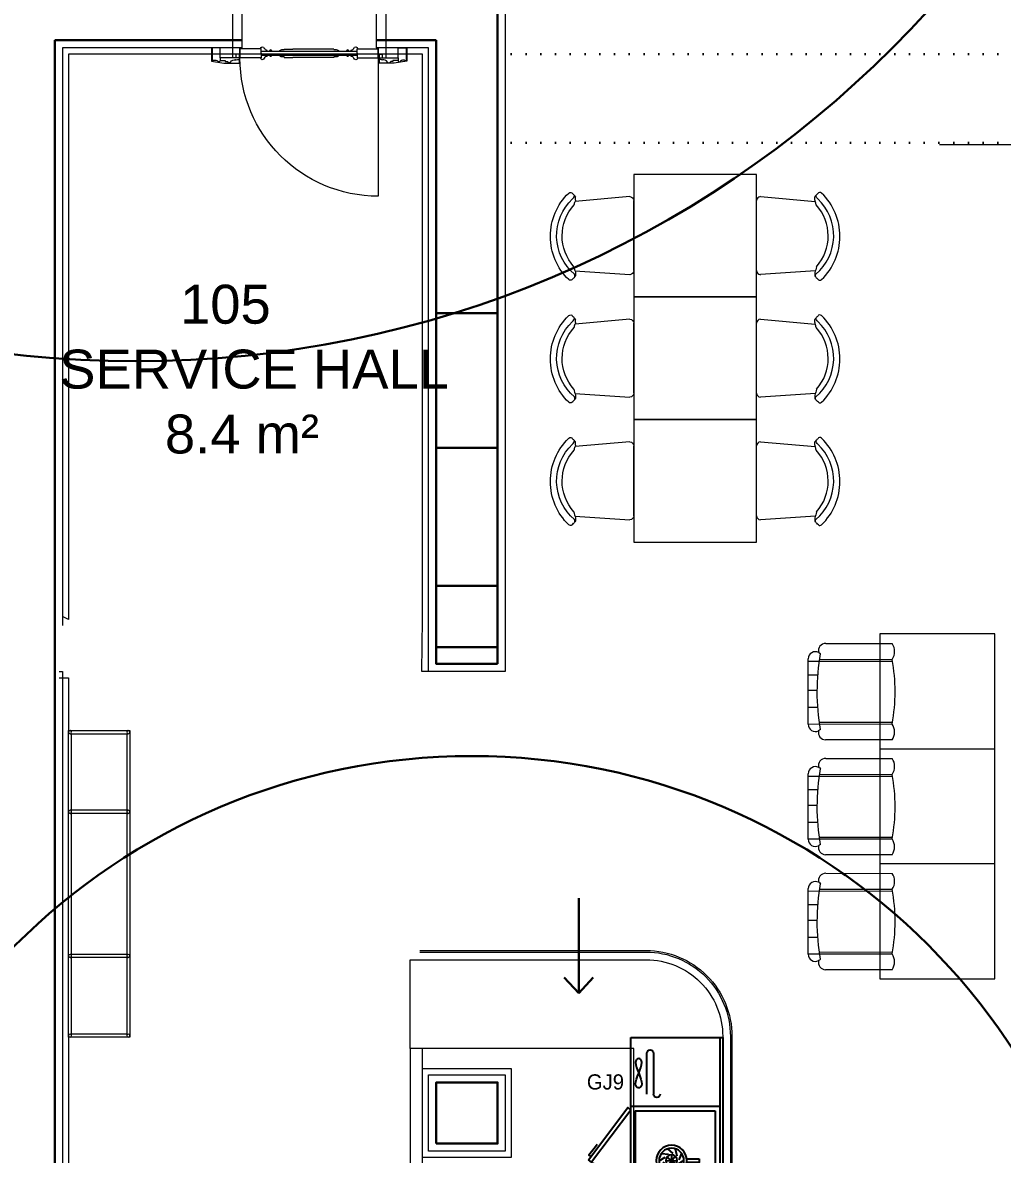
# Model space of a CAD drawing. Header units: millimetres. Extents: x 4346 to 24970, y -10214 to -5839.
# Drawn here: x 12498 to 13137, y -8021 to -7282 of the extents above; entities that cross this region are included whole.
import ezdxf

# ---------------------------------------------------------------- set-up
doc = ezdxf.new("R2010")
doc.units = ezdxf.units.MM
doc.set_wipeout_variables(frame=1)
doc.linetypes.add('A190-SU-10.01-01_R01$0$DOT2', pattern=[3.175, 0, -3.175])
doc.linetypes.add('DOT2', pattern=[0.125, 0, -0.125])
doc.layers.add('a_mermer', color=143, linetype='Continuous', lineweight=0, transparency=0.2)
for name, color, linetype, lineweight in [('Auto-Furniture', 32, 'Continuous', 0), ('Duvar', 7, 'Continuous', 30), ('duvar mevcut', 55, 'Continuous', 30), ('Kolon', 6, 'Continuous', 35), ('kırılabilir duvar', 163, 'Continuous', 30), ('QAPI_UST_KESIM', 1, 'Continuous', 5), ('TEFRIS', 11, 'Continuous', 15), ('Tefriş', 31, 'Continuous', 13), ('WL - ALÇIPAN KAPLAMA', 30, 'Continuous', 15), ('YAZıMAHAL', 152, 'Continuous', 20)]:
    doc.layers.add(name, color=color, linetype=linetype, lineweight=lineweight)
for name, color, linetype in [('Gor_3', 251, 'Continuous'), ('MUTFAKEKİPMAN', 1, 'Continuous'), ('Ust_Dot', 8, 'DOT2')]:
    doc.layers.add(name, color=color, linetype=linetype)
doc.styles.add('STYLUS BT', font='stylu.ttf')
doc.styles.add('TAKSİM', font='GOTHIC.TTF', dxfattribs={"height": 20})

# ---------------------------------------------------------------- blocks, each defined once
blk = doc.blocks.new('kapipervaz')
at = {"layer": 'QAPI_UST_KESIM'}
for p, q in [((76405.57, 185957.19), (76405.57, 185963.68)), ((76405.57, 185963.68), (76410.76, 185963.68)), ((76410.76, 185963.68), (76410.76, 185955.68)), ((76393.16, 185959.7), (76395.21, 185959.7)), ((76393.16, 185959.7), (76393.16, 185956.27)), ((76393.16, 185957.15), (76405.57, 185957.15)), ((76395.21, 185959.7), (76395.21, 185957.15)), ((76402.17, 185954.91), (76400.77, 185954.91)), ((76405.57, 185955.48), (76402.17, 185955.48)), ((76402.17, 185955.48), (76402.17, 185954.91)), ((76405.57, 185957.19), (76405.57, 185955.48)), ((76405.57, 185955.48), (76405.57, 185955.09)), ((76407, 185955.05), (76407.19, 185955.05))]:
    blk.add_line(p, q, dxfattribs=at)
for centre, radius, start, end in [((76393.31, 185956.29), 0.154, 164.59434, 245.86062), ((76393.66, 185953.57), 2.61, 60.47103, 98.93763), ((76395.16, 185956.01), 0.275, 217.02219, 348.70515), ((76395.72, 185952.35), 3.62, 35.94994, 94.60262), ((76399.63, 185955.07), 1.15, 211.46552, 352.04439), ((76406.3, 185955.34), 0.766, 199.21354, 337.6241), ((76409.03, 185953.04), 2.73, 74.45502, 132.34617), ((76410.26, 185955.8), 0.516, 194.68712, 347.13283)]:
    blk.add_arc(centre, radius, start, end, dxfattribs=at)
blk = doc.blocks.new('papuc1')
at = {"layer": 'QAPI_UST_KESIM'}
for p, q in [((76393.19, 185928.57), (76401.29, 185930.07)), ((76393.19, 185920.01), (76393.19, 185928.57)), ((76401.29, 185930.07), (76411.19, 185930.07)), ((76411.19, 185925.71), (76411.19, 185930.07))]:
    blk.add_line(p, q, dxfattribs=at)
blk = doc.blocks.new('k07')
at = {"layer": 'QAPI_UST_KESIM'}
for p, q in [((-93.9, -31.1), (-93.9, 55.01)), ((-89, 48.96), (-89, 55.01)), ((-75.22, 54.96), (-89, 54.96)), ((-75.22, 51.87), (-75.22, 54.96)), ((-75.22, 51.97), (-75.22, 48.96)), ((-75.19, 53.16), (-12.58, 53.16)), ((-72.9, 55.05), (-73.21, 55.05)), ((-71.26, 53.16), (-71.26, 53.74)), ((-60.12, 54.35), (-60.12, 54.66)), ((-60.12, 54.66), (-54.48, 54.66)), ((-27.64, 54.66), (-54.48, 54.66)), ((-27.64, 54.35), (-27.64, 54.66)), ((-16.54, 53.16), (-16.54, 53.74)), ((-14.9, 55.05), (-14.59, 55.05)), ((-12.58, 54.96), (1.2, 54.96)), ((-12.58, 51.87), (-12.58, 54.96)), ((-12.58, 51.97), (-12.58, 48.96)), ((1.2, 48.91), (1.2, 55.01)), ((1.2, 54.96), (1.2, 48.96)), ((6.1, -31.1), (6.1, 55.01)), ((-89.2, 48.41), (-87.8, 48.41)), ((-75.22, 48.96), (-89, 48.96)), ((-87.8, -31.1), (-87.8, 48.41)), ((-75.19, 50.68), (-12.58, 50.68)), ((-72.9, 48.79), (-73.21, 48.79)), ((-71.26, 50.68), (-71.26, 50.1)), ((-60.12, 49.49), (-60.12, 49.18)), ((-60.12, 49.18), (-54.48, 49.18)), ((-27.64, 49.18), (-54.48, 49.18)), ((-27.64, 49.49), (-27.64, 49.18)), ((-16.54, 50.68), (-16.54, 50.1)), ((-14.9, 48.79), (-14.59, 48.79)), ((-12.58, 48.96), (1.2, 48.96)), ((0, -31.1), (0, 48.41)), ((1.4, 48.41), (0, 48.41)), ((-89.6, -31.1), (-87.8, -31.1)), ((1.8, -31.1), (0, -31.1))]:
    blk.add_line(p, q, dxfattribs=at)
for points in [[(1.2, 55.01), (1.2, 145.21)], [(-89.2, 48.41), (-89.2, 54.98), (-89.6, 54.98)], [(1.8, 54.98), (1.4, 54.98), (1.4, 48.41)]]:
    blk.add_lwpolyline(points, dxfattribs=at)
for points in [[(-68.26, 53.13), (-68.26, 53.63), (-68.51, 53.63, 1), (-69.51, 53.63), (-69.76, 53.63), (-69.76, 53.13)], [(-18.01, 53.16), (-18.01, 53.66), (-18.26, 53.66, 1), (-19.26, 53.66), (-19.51, 53.66), (-19.51, 53.16)], [(-68.26, 50.7), (-68.26, 50.2), (-68.51, 50.2, -1), (-69.51, 50.2), (-69.76, 50.2), (-69.76, 50.7)], [(-18.01, 50.68), (-18.01, 50.18), (-18.26, 50.18, -1), (-19.26, 50.18), (-19.51, 50.18), (-19.51, 50.68)]]:
    blk.add_lwpolyline(points, format="xyb", dxfattribs=at)
for centre, radius, start, end in [((1.2, 55.01), 90.2, 90, 180), ((1.2, 55.01), 90.2, 90, 180), ((-74.4, 54.93), 1.2, 5.60227, 180.48035), ((-71.02, 55.72), 2, 199.67608, 263.2827), ((-61.49, 52.41), 1.92, 94.51434, 156.65142), ((-60.71, 41.26), 13.1, 87.45, 94.10206), ((-27.06, 41.26), 13.1, 85.89794, 92.55), ((-26.27, 52.41), 1.92, 23.34858, 85.48566), ((-16.78, 55.72), 2, 276.7173, 340.32392), ((-13.4, 54.93), 1.2, 359.51965, 174.39773), ((-74.4, 48.91), 1.2, 179.51965, 354.39773), ((-71.02, 48.12), 2, 96.7173, 160.32392), ((-61.49, 51.43), 1.92, 203.34858, 265.48566), ((-60.71, 62.58), 13.1, 265.89794, 272.55), ((-27.06, 62.58), 13.1, 267.45, 274.10206), ((-26.27, 51.43), 1.92, 274.51434, 336.65142), ((-16.78, 48.12), 2, 19.67608, 83.2827), ((-13.4, 48.91), 1.2, 185.60227, 0.48035)]:
    blk.add_arc(centre, radius, start, end, dxfattribs=at)
for name, p in [('papuc1', (-76500.79, -185871.56)), ('kapipervaz', (-76391.36, -185988.23))]:
    blk.add_blockref(name, p, dxfattribs=at)
at = {"layer": 'QAPI_UST_KESIM', "rotation": 180}
for name, p in [('kapipervaz', (76303.56, 186012.14)), ('papuc1', (76412.99, 185895.47))]:
    blk.add_blockref(name, p, dxfattribs=at)
at = {"layer": 'QAPI_UST_KESIM', "extrusion": (0, 0, -1), "zscale": -1, "rotation": 180}
for name, p in [('kapipervaz', (76391.36, 186012.14)), ('papuc1', (76500.79, 185895.47))]:
    blk.add_blockref(name, p, dxfattribs=at)
at = {"layer": 'QAPI_UST_KESIM', "extrusion": (0, 0, -1), "zscale": -1}
for name, p in [('papuc1', (-76412.99, -185871.56)), ('kapipervaz', (-76303.56, -185988.23))]:
    blk.add_blockref(name, p, dxfattribs=at)
blk = doc.blocks.new('A$C27340DC5')
at = {"layer": 'Auto-Furniture'}
for p, q in [((0, 5.45), (0, 45.02)), ((2.29, 47.31), (33.26, 44.6)), ((33.33, 5.31), (2.29, 3.17))]:
    blk.add_line(p, q, dxfattribs=at)
blk.add_lwpolyline([(33.45, 1.91, -0.057083), (33.56, 3.43, 0.448204), (34.77, 45.98, -0.186804), (33.64, 47.97, 13.325916)], format="xyb", dxfattribs=at)
for centre, radius, start, end in [((2.5, 44.81), 2.51, 94.79147, 175.21134), ((-54.09, 48.55), 87.21, 357.91909, 359.12847), ((34.52, 45.33), 1.46, 177.91909, 210.10551), ((34.12, 47.01), 1.03, 130.93283, 167.92718), ((31.47, 50.06), 3.01, 310.93283, 315.92323), ((93.39, -9.89), 83.17, 134.73726, 135.92323), ((35.88, 48.5), 1.24, 103.12207, 145.88562), ((35.88, 48.46), 1.28, 41.90462, 103.12207), ((13.18, 24.85), 34.03, 314.02534, 45.97424), ((20.9, 40.44), 13.04, 9.68214, 18.62), ((14.42, 25.03), 26.15, 318.36755, 42.30571), ((1033.29, -262.59), 1035.23, 164.86765, 165.05933), ((2.5, 5.66), 2.51, 184.78906, 265.20757), ((225.8, 8.38), 192.78, 181.20825, 181.75536), ((36.1, 3.86), 3.3, 204.87236, 233.57461), ((31.74, -2.05), 4.05, 35.76382, 53.57461), ((35.89, 1.35), 1.35, 230.22806, 314.00581)]:
    blk.add_arc(centre, radius, start, end, dxfattribs=at)
blk = doc.blocks.new('A$C10DB7FA6')
at = {"ltscale": 10}
blk.add_wipeout([(24.48, 340), (24.48, 322.34), (23.85, 325.4), (21.84, 325.47), (-13.72, 322.78), (-13.42, 323.68), (-13.71, 324.31), (-13.55, 325.73), (-15.03, 326.94), (-16.31, 328.31), (-17.52, 328.28), (-18.11, 327.84), (-24.74, 319.74), (-28.04, 311.79), (-29.74, 305.29), (-30.18, 296.88), (-29, 290.14), (-25.07, 279.62), (-19.08, 271.84), (-17.01, 270.51), (-16.26, 270.77), (-14.87, 271.63), (-13.54, 273.6), (-13.49, 275.65), (-13.97, 277.01), (21.84, 274.53), (23.66, 274.78), (24.15, 275.78), (24.48, 277.17), (24.48, 242.83), (23.97, 245.07), (21.84, 245.47), (-13.9, 242.34), (-13.36, 243.8), (-13.48, 245.68), (-15.71, 247.84), (-16.59, 248.3), (-17.7, 248.12), (-22.45, 243.16), (-26.49, 236.26), (-29.19, 228.15), (-30.06, 222.11), (-29.82, 212.69), (-26.13, 200.79), (-20.74, 193.57), (-17.37, 190.21), (-14.99, 191.64), (-13.61, 193.62), (-13.67, 195.85), (-13.97, 197.01), (21.84, 194.53), (23.82, 194.96), (23.64, 195.37), (24.33, 196.05), (24.48, 197.17), (24.48, 180), (104.48, 180), (104.48, 197.17), (105.34, 194.7), (107.48, 194.12), (142.88, 196.93), (142.44, 193.87), (143.75, 190.87), (147.19, 190.56), (155.07, 201.06), (159.01, 214.3), (159.33, 220.27), (157.44, 231.65), (153.98, 239.57), (148.18, 247.47), (145.02, 248.8), (142.99, 246.33), (142.42, 244.62), (142.86, 242.34), (107.12, 245.47), (105.5, 245.38), (104.85, 244.69), (104.48, 242.83), (104.48, 277.17), (105.34, 274.5), (107.33, 274.18), (142.8, 276.68), (142.6, 274.44), (142.93, 272.9), (144.91, 270.98), (147.03, 270.72), (148.57, 272.71), (155.3, 282), (159.17, 294.41), (158.66, 308.86), (153.49, 320.52), (148.13, 327.22), (145.93, 328.51), (145.15, 328.19), (143.08, 326.22), (142.51, 325.49), (142.48, 322.73), (142.86, 322.34), (107.12, 325.47), (105.99, 325.34), (105.08, 324.49), (104.48, 322.83), (104.48, 340)], dxfattribs=at).dxf.layer = 'Ust_Dot'
at = {"layer": 'Auto-Furniture'}
blk.add_lwpolyline([(24.48, 340), (104.48, 340), (104.48, 260), (24.48, 260), (24.48, 340)], dxfattribs=at)
at = {"layer": 'Auto-Furniture', "yscale": 1.153846153989434, "zscale": 1.153846153989434}
for p, xscale in [((24.48, 270.88), -1.153846153989434), ((104.48, 270.88), 1.153846153989434), ((24.48, 190.88), -1.153846153989434), ((104.48, 190.88), 1.153846153989434)]:
    blk.add_blockref('A$C27340DC5', p, dxfattribs=dict(at, xscale=xscale))
at = {"ltscale": 10}
blk.add_wipeout([(24.48, 180), (24.48, 162.34), (23.85, 165.4), (21.84, 165.47), (-13.72, 162.78), (-13.42, 163.68), (-13.71, 164.31), (-13.55, 165.73), (-15.03, 166.94), (-16.31, 168.31), (-17.52, 168.28), (-18.11, 167.84), (-24.74, 159.74), (-28.04, 151.79), (-29.74, 145.29), (-30.18, 136.88), (-29, 130.14), (-25.07, 119.62), (-19.08, 111.84), (-17.01, 110.51), (-16.26, 110.77), (-14.87, 111.63), (-13.54, 113.6), (-13.49, 115.65), (-13.97, 117.01), (21.84, 114.53), (23.66, 114.78), (24.15, 115.78), (24.48, 117.17), (64.48, 100), (24.48, 100), (64.48, 100), (24.48, 100), (80.44, 100), (64.48, 100), (24.48, 100), (64.48, 100), (64.48, 100), (24.48, 100), (21.84, 100), (24.48, 100), (24.48, 100), (24.48, 100), (64.48, 100), (64.48, 100), (64.48, 100), (64.48, 100), (64.48, 100), (64.48, 100), (64.48, 100), (24.48, 100), (64.48, 100), (24.48, 100), (24.48, 100), (24.48, 100), (24.48, 100), (104.48, 100), (64.48, 100), (104.48, 100), (104.48, 100), (64.48, 100), (64.48, 100), (104.48, 100), (64.5, 100), (64.48, 100), (64.48, 100), (64.48, 100), (80.44, 100), (90.36, 100), (104.48, 100), (104.48, 100), (104.48, 100), (64.48, 100), (64.48, 100), (104.48, 100), (104.48, 100), (104.48, 100), (104.48, 100), (104.48, 117.17), (105.34, 114.5), (107.33, 114.18), (142.8, 116.68), (142.6, 114.44), (142.93, 112.9), (144.91, 110.98), (147.03, 110.72), (148.57, 112.71), (155.3, 122), (159.17, 134.41), (158.66, 148.86), (153.49, 160.52), (148.13, 167.22), (145.93, 168.51), (145.15, 168.19), (143.08, 166.22), (142.51, 165.49), (142.48, 162.73), (142.86, 162.34), (107.12, 165.47), (105.99, 165.34), (105.08, 164.49), (104.48, 162.83), (104.48, 180)], dxfattribs=at).dxf.layer = 'Ust_Dot'
at = {"layer": 'Auto-Furniture'}
for points in [[(24.48, 260), (104.48, 260), (104.48, 180), (24.48, 180), (24.48, 260)], [(24.48, 180), (104.48, 180), (104.48, 100), (24.48, 100), (24.48, 180)]]:
    blk.add_lwpolyline(points, dxfattribs=at)
at = {"layer": 'Auto-Furniture', "yscale": 1.153846153989434, "zscale": 1.153846153989434}
for p, xscale in [((24.48, 110.88), -1.153846153989434), ((104.48, 110.88), 1.153846153989434)]:
    blk.add_blockref('A$C27340DC5', p, dxfattribs=dict(at, xscale=xscale))
blk = doc.blocks.new('A$C5C562CEF')
for p, q in [((0, 14.27), (0.07, 68.51)), ((12.95, 9.37), (13.03, 68.49)), ((14.4, 0.07), (14.49, 68.49)), ((64.16, 9.1), (64.24, 68.43)), ((65.61, 0), (65.71, 68.42)), ((78.66, 68.41), (78.59, 14.16)), ((65.97, 0), (12.49, 0.07)), ((25.47, 0.04), (25.48, 7.96)), ((38.23, 0.04), (38.24, 7.42)), ((52.09, 0.02), (52.1, 7.85))]:
    blk.add_line(p, q)
for centre, radius, start, end in [((6.54, 59.11), 11.41, 55.34069, 124.50569), ((39.18, -71.82), 142.73, 79.28858, 100.5578), ((72.17, 59.02), 11.41, 55.34069, 124.50569), ((5.87, 14.26), 5.87, 179.92319, 284.4003), ((72.72, 14.17), 5.87, 255.44251, 359.93057), ((12.59, 5.94), 5.87, 153.43803, 269.07988), ((65.98, 5.87), 5.87, 269.92319, 26.40833)]:
    blk.add_arc(centre, radius, start, end)
at = {"extrusion": (0, 0, -1)}
for centre, major_axis, start_param, end_param in [((12.59, 5.94), (5.44, -2.21), 3.219075, 3.54222), ((39.53, 188.5), (181.09, -0.28), 1.399384, 1.741762), ((65.98, 5.87), (5.44, -2.21), 5.113016, 5.436161)]:
    blk.add_ellipse(centre, major_axis=major_axis, ratio=1, start_param=start_param, end_param=end_param, dxfattribs=at)
blk = doc.blocks.new('biscuit table_2')
at = {"ltscale": 10}
blk.add_wipeout([(-97.63, -24.39), (-172.63, -24.39), (-172.63, -99.39), (-97.63, -99.39)], dxfattribs=at).dxf.layer = 'Ust_Dot'
blk.add_wipeout([(-162.63, -61.85), (-163.21, -73.78), (-164.56, -82.77), (-163.16, -85.01), (-162.79, -88.76), (-163.95, -92.64), (-164.55, -93.13), (-207, -93.19), (-210.78, -92.76), (-212.11, -91.15), (-212.7, -90.15), (-212.8, -88.47), (-212.5, -87.33), (-214.13, -87.8), (-216.26, -87.72), (-218.46, -86.17), (-219.39, -83.9), (-219.48, -39.21), (-217.82, -36.51), (-215.68, -35.68), (-213.82, -35.65), (-212.71, -35.99), (-212.54, -33.51), (-211.47, -31.4), (-209.33, -30.33), (-207.08, -30.15), (-164.63, -30.26), (-163.46, -32.62), (-163.01, -35.44), (-163.41, -38.58), (-164.03, -39.69), (-164.53, -40.56), (-163.23, -48.84), (-162.77, -55.06)], dxfattribs=at).dxf.layer = 'Ust_Dot'
at = {"layer": 'Tefriş', "linetype": 'ByBlock', "lineweight": 5}
blk.add_lwpolyline([(-172.63, -24.39), (-97.63, -24.39), (-97.63, -99.39), (-172.63, -99.39)], close=True, dxfattribs=at)
at = {"layer": 'Tefriş', "xscale": -0.8, "yscale": 0.8, "zscale": 0.8, "rotation": 270}
blk.add_blockref('A$C5C562CEF', (-219.36, -93.19), dxfattribs=at)
at = {"ltscale": 10}
for points in [[(-97.63, 50.61), (-172.63, 50.61), (-172.63, -24.39), (-97.63, -24.39)], [(-97.63, -99.39), (-172.63, -99.39), (-172.63, -174.39), (-97.63, -174.39)]]:
    blk.add_wipeout(points, dxfattribs=at).dxf.layer = 'Ust_Dot'
for points in [[(-162.63, 13.15), (-163.21, 1.22), (-164.56, -7.77), (-163.16, -10.01), (-162.79, -13.76), (-163.95, -17.64), (-164.55, -18.13), (-207, -18.19), (-210.78, -17.76), (-212.11, -16.15), (-212.7, -15.15), (-212.8, -13.47), (-212.5, -12.33), (-214.13, -12.8), (-216.26, -12.72), (-218.46, -11.17), (-219.39, -8.9), (-219.48, 35.79), (-217.82, 38.49), (-215.68, 39.32), (-213.82, 39.35), (-212.71, 39.01), (-212.54, 41.49), (-211.47, 43.6), (-209.33, 44.67), (-207.08, 44.85), (-164.63, 44.74), (-163.46, 42.38), (-163.01, 39.56), (-163.41, 36.42), (-164.03, 35.31), (-164.53, 34.44), (-163.23, 26.16), (-162.77, 19.94)], [(-162.63, -136.85), (-163.21, -148.78), (-164.56, -157.77), (-163.16, -160.01), (-162.79, -163.76), (-163.95, -167.64), (-164.55, -168.13), (-207, -168.19), (-210.78, -167.76), (-212.11, -166.15), (-212.7, -165.15), (-212.8, -163.47), (-212.5, -162.33), (-214.13, -162.8), (-216.26, -162.72), (-218.46, -161.17), (-219.39, -158.9), (-219.48, -114.21), (-217.82, -111.51), (-215.68, -110.68), (-213.82, -110.65), (-212.71, -110.99), (-212.54, -108.51), (-211.47, -106.4), (-209.33, -105.33), (-207.08, -105.15), (-164.63, -105.26), (-163.46, -107.62), (-163.01, -110.44), (-163.41, -113.58), (-164.03, -114.69), (-164.53, -115.56), (-163.23, -123.84), (-162.77, -130.06)]]:
    blk.add_wipeout(points, dxfattribs=at).dxf.layer = 'Ust_Dot'
at = {"layer": 'Tefriş', "linetype": 'ByBlock', "lineweight": 5}
for points in [[(-172.63, 50.61), (-97.63, 50.61), (-97.63, -24.39), (-172.63, -24.39)], [(-172.63, -99.39), (-97.63, -99.39), (-97.63, -174.39), (-172.63, -174.39)]]:
    blk.add_lwpolyline(points, close=True, dxfattribs=at)
at = {"layer": 'Tefriş', "xscale": -0.8, "yscale": 0.8, "zscale": 0.8, "rotation": 270}
for p in [(-219.36, -18.19), (-219.36, -168.19)]:
    blk.add_blockref('A$C5C562CEF', p, dxfattribs=at)
blk = doc.blocks.new('bar yan arka unite')
at = {"ltscale": 10}
blk.add_wipeout([(0, -40), (200, -40), (200, 0), (0, 0)], dxfattribs=at).dxf.layer = 'Ust_Dot'
at = {"layer": 'Tefriş'}
for points in [[(200, 0), (0, 0), (0, -40), (200, -40)], [(198, -2), (2, -2), (2, -38), (198, -38)]]:
    blk.add_lwpolyline(points, close=True, dxfattribs=at)
for points in [[(52, -39), (52, -1)], [(54, -39), (54, -1)], [(146, -39), (146, -1)], [(148, -39), (148, -1)]]:
    blk.add_lwpolyline(points, dxfattribs=at)
for centre in [(1, -1), (53, -1), (147, -1), (199, -1), (1, -39), (53, -39), (147, -39), (199, -39)]:
    blk.add_circle(centre, 1, dxfattribs=at)
blk = doc.blocks.new('A$C78D04F6B')
at = {"layer": 'MUTFAKEKİPMAN'}
for p, q in [((2, 143), (2, 0)), ((45.32, 132.67), (45.32, 106)), ((49.66, 106), (49.66, 132.67)), ((52.97, 126.56), (53.14, 127.7)), ((53.14, 125.1), (52.97, 126.56)), ((53.14, 127.7), (53.6, 128.52)), ((53.6, 128.52), (54.24, 129.01)), ((54.24, 129.01), (54.97, 129.17)), ((54.97, 129.17), (55.71, 129.01)), ((55.71, 129.01), (56.35, 128.52)), ((56.35, 128.52), (56.8, 127.7)), ((56.8, 127.7), (56.97, 126.56)), ((56.97, 126.56), (56.8, 125.1)), ((53.6, 123.4), (53.14, 125.1)), ((54.24, 121.54), (53.6, 123.4)), ((54.97, 119.59), (54.24, 121.54)), ((54.97, 119.59), (54.24, 117.64)), ((55.71, 121.54), (54.97, 119.59)), ((55.71, 117.64), (54.97, 119.59)), ((56.35, 123.4), (55.71, 121.54)), ((56.8, 125.1), (56.35, 123.4)), ((53.14, 114.07), (52.97, 112.62)), ((52.97, 112.62), (53.14, 111.47)), ((53.6, 115.78), (53.14, 114.07)), ((53.14, 111.47), (53.6, 110.66)), ((54.24, 117.64), (53.6, 115.78)), ((56.35, 115.78), (55.71, 117.64)), ((56.8, 114.07), (56.35, 115.78)), ((56.35, 110.66), (56.8, 111.47)), ((56.97, 112.62), (56.8, 114.07)), ((56.8, 111.47), (56.97, 112.62)), ((53.6, 110.66), (54.24, 110.17)), ((54.24, 110.17), (54.97, 110)), ((54.97, 110), (55.71, 110.17)), ((55.71, 110.17), (56.35, 110.66))]:
    blk.add_line(p, q, dxfattribs=at)
for points in [[(60, 143), (0, 143), (0, 0), (60, 0)], [(87.82, 63.04), (62.05, 97.15), (60, 95.6), (85.77, 61.49)], [(5, 95), (5, 3), (57, 3), (57, 95)], [(87.82, 35.2), (62.05, 1.09), (60, 2.64), (85.77, 36.75)]]:
    blk.add_lwpolyline(points, close=True, dxfattribs=at)
for points in [[(2, 98), (60, 98)], [(86.12, 65.28), (87.44, 66.28), (83.18, 71.91), (82.09, 73.36)], [(86.12, 32.96), (87.44, 31.96), (83.18, 26.33), (82.09, 24.89)]]:
    blk.add_lwpolyline(points, dxfattribs=at)
for centre, radius, start, end in [((47.49, 132.67), 2.17, 0, 180), ((43.15, 106), 2.17, 180, 0), ((60, 95.6), 42.75, 270, 310.50921), ((60, 2.64), 42.75, 49.49079, 90)]:
    blk.add_arc(centre, radius, start, end, dxfattribs=at)
blk = doc.blocks.new('A$C4AF1199D')
at = {"layer": 'MUTFAKEKİPMAN'}
for points in [[(5.4, 24.63), (5.79, 20.04)], [(10.19, 26.12), (7.81, 22.18)], [(14.95, 24.51), (10.7, 22.72)], [(2.34, 15.58), (6.83, 14.54)], [(2.4, 20.6), (5.42, 17.12)], [(6.25, 18), (13.75, 18)], [(12.59, 19.94), (7.13, 15.7)], [(7.66, 20.97), (12.41, 15.17)], [(10.18, 21.16), (10, 14.25)], [(17.85, 20.42), (13.36, 21.46)], [(14.79, 11.37), (14.4, 15.96)], [(17.79, 15.4), (14.77, 18.88)], [(5.24, 11.49), (9.49, 13.28)], [(10, 9.88), (12.38, 13.82)]]:
    blk.add_lwpolyline(points, dxfattribs=at)
blk.add_lwpolyline([(8.75, 0), (11.25, 0), (11.25, 8), (8.75, 8)], close=True, dxfattribs=at)
for radius in [10, 8.12, 3.75]:
    blk.add_circle((10, 18), radius, dxfattribs=at)

msp = doc.modelspace()

# ---------------------------------------------------------------- hatches: boundary and pattern name
at = {"layer": 'Duvar'}
h = msp.add_hatch(color=256, dxfattribs=at)
h.dxf.hatch_style = 1
h.paths.add_polyline_path([(11668.18, -10136.77), (17499.18, -10136.77), (17499.18, -6058.85), (11668.18, -6058.85)], flags=16)
h.paths.add_polyline_path([(11590.62, -10214.33), (17576.74, -10214.33), (17576.74, -5981.29), (11590.62, -5981.29)])
at = {"layer": 'Duvar', "true_color": 0x636466}
h = msp.add_hatch(color=251, dxfattribs=at)
h.dxf.hatch_style = 1
h.paths.add_polyline_path([(11719.89, -10085.06), (17447.47, -10085.06), (17447.47, -6110.56), (11719.89, -6110.56)], flags=16)
h.paths.add_polyline_path([(11668.18, -10136.77), (17499.18, -10136.77), (17499.18, -6058.85), (11668.18, -6058.85)])
at = {"layer": 'Duvar'}
h = msp.add_hatch(color=256, dxfattribs=at)
h.dxf.hatch_style = 1
h.paths.add_polyline_path([(11750.06, -10054.89), (17417.3, -10054.89), (17417.3, -6140.73), (11750.06, -6140.73)], flags=16)
h.paths.add_polyline_path([(11719.89, -10085.06), (17447.47, -10085.06), (17447.47, -6110.56), (11719.89, -6110.56)])

# ---------------------------------------------------------------- linework, layer by layer
at = {"layer": 'a_mermer'}
msp.add_lwpolyline([(13096.22, -7361.78), (13378.22, -7361.78)], dxfattribs=at)
at = {"layer": 'Duvar'}
for p, q in [((12767.72, -7471.78), (12767.72, -7559.78)), ((12807.72, -7559.78), (12807.72, -7471.78)), ((12860.68, -7853.53), (12860.68, -7915.66)), ((12860.68, -7915.66), (12851.11, -7905.29)), ((12860.68, -7915.66), (12870.25, -7905.29))]:
    msp.add_line(p, q, dxfattribs=at)
msp.add_lwpolyline([(12518.72, -7680.78), (12518.72, -7680.78), (12518.72, -7700.78), (12518.72, -7700.78)], dxfattribs=at)
msp.add_lwpolyline([(12767.72, -8013.78), (12807.72, -8013.78), (12807.72, -7973.78), (12767.72, -7973.78)], close=True, dxfattribs=at)
at = {"layer": 'duvar mevcut', "linetype": 'A190-SU-10.01-01_R01$0$DOT2', "lineweight": 30, "ltscale": 3}
for p, q in [((12816.72, -7302.78), (13657.72, -7302.78)), ((12816.72, -7360.78), (13657.72, -7360.78))]:
    msp.add_line(p, q, dxfattribs=at)
at = {"layer": 'duvar mevcut', "lineweight": 30}
for points in [[(12807.72, -7351.78), (12807.72, -6930.78), (12767.72, -6930.78), (12767.72, -7233.78)], [(12518.72, -7293.78), (12518.72, -8727.78)], [(12640.82, -7293.78), (12518.72, -7293.78)], [(12767.72, -7293.78), (12728.62, -7293.78)], [(12767.72, -7293.78), (12767.72, -7471.78)], [(12807.72, -7471.78), (12807.72, -7351.78)], [(12767.72, -7471.78), (12807.72, -7471.78)]]:
    msp.add_lwpolyline(points, dxfattribs=at)
msp.add_lwpolyline([(12807.72, -7700.78), (12767.72, -7700.78), (12767.72, -7559.78), (12807.72, -7559.78)], close=True, dxfattribs=at)
at = {"layer": 'Kolon', "lineweight": 30}
msp.add_lwpolyline([(12767.72, -7649.78), (12807.72, -7649.78), (12807.72, -7689.78), (12767.72, -7689.78), (12767.72, -7649.78)], dxfattribs=at)
at = {"layer": 'kırılabilir duvar', "lineweight": 13}
msp.add_lwpolyline([(12767.72, -7973.78), (12807.72, -7973.78), (12807.72, -8013.78), (12767.72, -8013.78), (12767.72, -7973.78)], dxfattribs=at)
at = {"layer": 'Tefriş'}
for points in [[(12750.72, -7951.53), (12750.72, -7893.78), (12904.72, -7893.78, -0.414214), (12954.72, -7943.78), (12954.72, -8379.78, -0.414214), (12904.72, -8429.78), (12750.72, -8429.78), (12750.72, -8372.45)], [(12756.96, -7887.78), (12904.72, -7887.78, -0.414214), (12960.72, -7943.78), (12960.72, -8379.78, -0.414214), (12904.72, -8435.78), (12756.44, -8435.78)], [(12756.96, -7888.78), (12904.72, -7888.78, -0.414214), (12959.72, -7943.78), (12959.72, -8379.78, -0.414214), (12904.72, -8434.78), (12756.44, -8434.78)]]:
    msp.add_lwpolyline(points, format="xyb", dxfattribs=at)
msp.add_lwpolyline([(12750.72, -8372.45), (12750.72, -8371.78), (12896.72, -8371.78), (12896.72, -8371.78), (12896.72, -7951.78), (12750.72, -7951.78), (12750.72, -7951.53)], dxfattribs=at)
msp.add_lwpolyline([(12750.72, -8372.45), (12758.72, -8372.45), (12758.72, -7951.78), (12750.72, -7951.78)], close=True, dxfattribs=at)
at = {"layer": 'WL - ALÇIPAN KAPLAMA'}
for points in [[(12812.72, -6955.78), (12812.72, -7306.78), (12812.72, -7306.78), (12812.72, -7306.78), (12812.72, -7356.78), (12812.72, -7356.78), (12812.72, -7356.78), (12812.72, -7471.78), (12812.72, -7559.78), (12812.72, -7675.78), (12812.72, -7675.78), (12812.72, -7705.78), (12807.72, -7705.78), (12767.72, -7705.78), (12758.36, -7705.68)], [(12640.82, -7298.78), (12523.72, -7298.78), (12523.72, -7675.78), (12523.72, -7675.78)], [(12758.36, -7705.78), (12758.72, -7671.78), (12758.72, -7649.78), (12758.72, -7559.78), (12758.72, -7471.78), (12758.72, -7302.78), (12527.72, -7302.78), (12527.72, -7671.78), (12523.72, -7669.78)], [(12762.72, -7705.78), (12762.72, -7675.78), (12762.72, -7649.78), (12762.72, -7559.78), (12762.72, -7471.78), (12762.72, -7298.78), (12728.62, -7298.78)], [(12521.54, -7705.78), (12523.72, -7705.78), (12523.72, -8722.78), (12742.72, -8722.78), (12742.72, -8632.78), (12807.72, -8632.78), (12812.72, -8632.78), (12812.72, -8662.78), (12812.72, -8662.78), (12812.72, -8979.78)], [(12521.54, -7709.78), (12527.72, -7709.78), (12527.72, -8718.78), (12738.72, -8718.78), (12738.72, -8628.78), (12807.72, -8628.78), (12816.72, -8628.78), (12816.72, -8666.78), (12816.72, -8666.78), (12816.72, -8975.78)]]:
    msp.add_lwpolyline(points, dxfattribs=at)
for points in [[(12816.72, -8022.78), (12758.72, -8022.78), (12758.72, -7964.78), (12816.72, -7964.78)], [(12812.72, -8018.78), (12762.72, -8018.78), (12762.72, -7968.78), (12812.72, -7968.78)]]:
    msp.add_lwpolyline(points, close=True, dxfattribs=at)

# ---------------------------------------------------------------- block references
at = {"layer": 'MUTFAKEKİPMAN', "xscale": -1}
for name, p, rotation in [('A$C78D04F6B', (12954.83, -8087.46), 359.9999999999977), ('A$C4AF1199D', (12939.28, -8014.85), 89.99999999999768)]:
    msp.add_blockref(name, p, dxfattribs=dict(at, rotation=rotation))
at = {"layer": 'TEFRIS', "xscale": -1, "rotation": 180}
msp.add_blockref('k07', (12728.62, -7250.33), dxfattribs=at)

# ---------------------------------------------------------------- texts
at = {"style": 'TAKSİM'}
msp.add_text('GJ9', height=9.9, dxfattribs=at).set_placement((12866.02, -7978.46))
at = {"layer": 'YAZıMAHAL', "lineweight": 5, "insert": (12482.2, -7453.32), "char_height": 25.4016, "width": 319.6923, "attachment_point": 1, "style": 'STYLUS BT'}
msp.add_mtext('{\\fArial|b0|i0|c162|p34;            105\\P    SERVICE HALL\\P           \\C1;8.4 m²\\C256;             \\C1; \\C256;    \\C1;                 }', dxfattribs=at)

# ---------------------------------------------------------------- next in the draw order: block references
at = {"layer": 'a_mermer', "xscale": -1}
msp.add_blockref('A$C10DB7FA6', (13001.2, -7721.28), dxfattribs=at)
at = {"layer": 'Gor_3', "xscale": -1, "rotation": 90}
msp.add_blockref('bar yan arka unite', (12527.72, -7744.28), dxfattribs=at)

# ---------------------------------------------------------------- next in the draw order: block references
at = {"layer": 'Tefriş', "xscale": -1, "rotation": 180}
msp.add_blockref('biscuit table_2', (13229.85, -7855.58), dxfattribs=at)

# ---------------------------------------------------------------- next in the draw order: linework, layer by layer
at = {"layer": 'Duvar'}
for centre, radius in [((12571.72, -6805.03), 698.25), ((12790.97, -8182.35), 421.44)]:
    msp.add_circle(centre, radius, dxfattribs=at)

doc.saveas('drawing.dxf')
